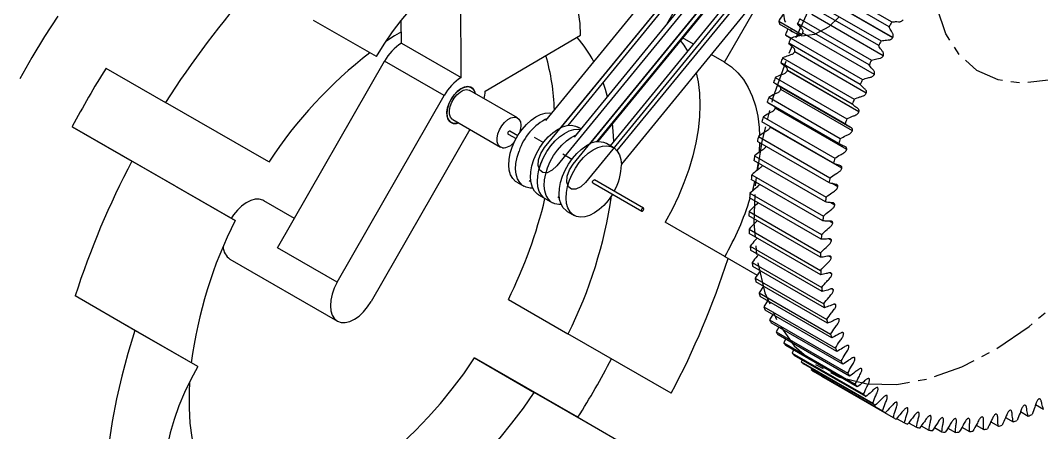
# Model space of a CAD drawing. Header units: millimetres. Extents: x 0 to 1189, y 0 to 841.
# Drawn here: x 265.5 to 568.1, y 304.5 to 426.7 of the extents above; entities that cross this region are included whole.
import ezdxf

# ---------------------------------------------------------------- set-up
doc = ezdxf.new("R2010")
doc.units = ezdxf.units.MM
doc.linetypes.add('CENTERX2', pattern=[20.32, 12.7, -2.54, 2.54, -2.54])

msp = doc.modelspace()

# ---------------------------------------------------------------- linework, layer by layer
at = {"color": 7, "linetype": 'Continuous'}
for p, q in [((420.81, 389.02), (519.15, 509.21)), ((522.8, 503.76), (424.47, 383.57)), ((429.3, 384.12), (527.63, 504.31)), ((531.29, 498.86), (432.95, 378.67))]:
    msp.add_line(p, q, dxfattribs=at)
at = {"color": 7, "linetype": 'Continuous', "lineweight": 25}
for p, q in [((421.16, 396.99), (511.81, 507.79)), ((425.72, 394.95), (515.77, 505.01)), ((427.77, 395.56), (515.11, 502.32)), ((429.64, 392.09), (520.3, 502.89)), ((434.21, 390.05), (524.25, 500.11)), ((436.25, 390.67), (523.6, 497.42)), ((520.48, 493.37), (436.48, 390.71)), ((522.39, 489.94), (440.24, 389.53)), ((517.73, 480.34), (442.25, 388.08)), ((516.14, 472.79), (443.56, 384.09)), ((457.03, 425.56), (468.29, 445.1)), ((396.08, 409.74), (395.9, 442.3)), ((474.13, 414.36), (487.99, 438.39)), ((522.87, 424.83), (501.66, 437.08)), ((502.46, 438.48), (523.67, 426.23)), ((499.35, 432.88), (520.56, 420.63)), ((524.03, 421.57), (502.81, 433.82)), ((524.04, 421.59), (502.82, 433.84)), ((519.81, 419.21), (498.6, 431.45)), ((371.04, 415.96), (352.38, 426.69)), ((378.4, 419.95), (378.36, 426.69)), ((496.45, 427.18), (517.66, 414.94)), ((521.18, 416.16), (499.97, 428.41)), ((521.19, 416.18), (499.98, 428.43)), ((490.2, 426.51), (497.04, 422.56)), ((496.4, 422.16), (490.45, 425.6)), ((516.97, 413.49), (495.75, 425.74)), ((403.19, 405.74), (431.48, 422.27)), ((464.91, 419.68), (461.7, 421.53)), ((492.19, 422.44), (493.9, 421.45)), ((493.73, 421.31), (492.75, 421.88)), ((493.78, 421.41), (514.99, 409.17)), ((518.55, 410.67), (497.33, 422.92)), ((518.55, 410.69), (497.34, 422.94)), ((378.4, 419.95), (396.08, 409.74)), ((514.36, 407.71), (493.14, 419.95)), ((341.7, 359.26), (373.41, 414.64)), ((391.09, 404.44), (373.41, 414.64)), ((474.13, 414.36), (470.19, 416.63)), ((491.34, 415.59), (512.56, 403.35)), ((516.14, 405.13), (494.92, 417.38)), ((516.14, 405.15), (494.93, 417.39)), ((290.85, 412.52), (308.53, 402.31)), ((511.98, 401.88), (490.77, 414.12)), ((513.96, 399.55), (492.74, 411.8)), ((513.96, 399.57), (492.75, 411.82)), ((489.16, 409.75), (510.37, 397.5)), ((412.76, 397.77), (398.62, 405.93)), ((509.86, 396.03), (488.65, 408.27)), ((489.93, 407.43), (511.15, 395.18)), ((512.02, 393.96), (490.81, 406.21)), ((512.03, 393.98), (490.82, 406.23)), ((359.38, 349.05), (391.09, 404.44)), ((487.23, 403.9), (508.44, 391.65)), ((339.13, 384.72), (308.53, 402.31)), ((508, 390.18), (486.78, 402.43)), ((486.92, 402.36), (486.78, 402.43)), ((486.91, 402.35), (508.13, 390.11)), ((510.34, 388.38), (489.12, 400.63)), ((510.34, 388.4), (489.13, 400.65)), ((393.62, 397.27), (407.77, 389.11)), ((422.34, 399.33), (423, 399.24)), ((506.4, 384.36), (485.19, 396.61)), ((485.56, 398.07), (506.78, 385.82)), ((280.86, 395.19), (298.54, 384.99)), ((311.46, 377.59), (280.86, 395.19)), ((398.64, 394.38), (369.45, 343.38)), ((412.85, 392.52), (410.51, 393.87)), ((427.93, 395.76), (428.01, 395.59)), ((431.62, 394.5), (430.64, 395.07)), ((430.82, 394.43), (431.49, 394.34)), ((508.91, 382.84), (487.69, 395.08)), ((508.91, 382.86), (487.7, 395.1)), ((410.02, 393.01), (412.35, 391.66)), ((417.7, 392.07), (420.45, 390.49)), ((436.41, 390.86), (436.48, 390.71)), ((505.07, 378.59), (483.86, 390.84)), ((484.17, 392.29), (505.38, 380.04)), ((441.17, 388.99), (439.12, 390.17)), ((329.14, 367.39), (298.54, 384.99)), ((426.19, 387.17), (428.93, 385.59)), ((504.03, 372.9), (482.81, 385.14)), ((483.05, 386.57), (504.26, 374.32)), ((412.6, 378.7), (414.64, 377.52)), ((416.26, 379.24), (416.72, 378.97)), ((435.12, 378.51), (449.61, 370.15)), ((450.11, 371.01), (435.62, 379.38)), ((503.26, 367.3), (482.05, 379.54)), ((482.21, 380.94), (503.43, 368.7)), ((507.74, 377.35), (506.03, 378.34)), ((507.74, 377.37), (506.09, 378.32)), ((311.46, 377.59), (329.14, 367.39)), ((481.66, 375.43), (502.87, 363.18)), ((346.7, 367.99), (337.59, 373.25)), ((419.04, 374.98), (421.08, 373.8)), ((421.08, 373.8), (423.13, 372.62)), ((424.74, 374.34), (425.21, 374.07)), ((502.78, 361.81), (481.56, 374.06)), ((506.84, 371.94), (505.6, 372.65)), ((506.84, 371.96), (505.64, 372.65)), ((427.52, 370.08), (429.57, 368.9)), ((481.39, 370.05), (502.6, 357.8)), ((474.18, 356.65), (456.5, 366.85)), ((502.58, 356.47), (481.37, 368.72)), ((506.21, 366.63), (505.2, 367.21)), ((506.21, 366.64), (505.23, 367.21)), ((481.41, 364.83), (502.62, 352.58)), ((502.67, 351.29), (481.46, 363.54)), ((505.85, 361.44), (505, 361.93)), ((505.85, 361.45), (505.02, 361.93)), ((359.38, 349.05), (341.7, 359.26)), ((481.72, 359.78), (502.93, 347.54)), ((503.05, 346.3), (481.84, 358.55)), ((327.59, 355.93), (359.41, 337.56)), ((474.18, 356.65), (483.79, 351.12)), ((482.31, 354.94), (503.53, 342.69)), ((505.77, 356.39), (505.03, 356.82)), ((505.77, 356.41), (505.05, 356.82)), ((503.72, 341.51), (482.51, 353.75)), ((505.96, 351.51), (505.33, 351.87)), ((505.96, 351.52), (505.35, 351.87)), ((483.19, 350.31), (504.4, 338.07)), ((504.67, 336.94), (483.45, 349.18)), ((299.41, 334.81), (281.73, 345.01)), ((300.39, 334.28), (281.73, 345.01)), ((485.69, 347.89), (484.35, 345.92)), ((484.35, 345.92), (505.56, 333.67)), ((506.42, 346.8), (505.88, 347.12)), ((506.42, 346.82), (505.9, 347.12)), ((410.08, 343.95), (427.75, 333.74)), ((505.9, 332.61), (484.68, 344.85)), ((486.9, 343.57), (485.78, 341.78)), ((507.16, 342.3), (506.71, 342.56)), ((507.16, 342.32), (506.74, 342.56)), ((485.78, 341.78), (506.99, 329.54)), ((507.4, 328.54), (486.18, 340.78)), ((488.4, 339.5), (487.48, 337.92)), ((487.48, 337.92), (508.7, 325.67)), ((509.17, 324.74), (487.95, 336.99)), ((508.17, 338.02), (507.82, 338.22)), ((508.16, 338.04), (507.94, 338.17)), ((318.06, 324.08), (299.41, 334.81)), ((318.06, 324.08), (300.39, 334.28)), ((458.35, 316.15), (427.75, 333.74)), ((490.18, 335.7), (489.45, 334.34)), ((489.45, 334.34), (510.66, 322.09)), ((511.2, 321.24), (489.98, 333.48)), ((509.44, 333.99), (509.23, 334.11)), ((509.44, 333.98), (509.23, 334.1)), ((492.22, 332.19), (491.67, 331.06)), ((491.67, 331.06), (512.88, 318.81)), ((513.48, 318.03), (492.27, 330.28)), ((494.53, 328.98), (494.14, 328.09)), ((494.14, 328.09), (515.35, 315.84)), ((516.01, 315.15), (494.8, 327.39)), ((430.68, 309.03), (400.09, 326.62)), ((400.09, 326.62), (417.76, 316.42)), ((497.09, 326.07), (496.84, 325.45)), ((496.84, 325.45), (518.05, 313.2)), ((518.77, 312.59), (497.56, 324.84)), ((499.89, 323.49), (499.77, 323.15)), ((499.77, 323.15), (520.98, 310.9)), ((521.75, 310.38), (500.54, 322.62)), ((502.91, 321.19), (524.12, 308.94)), ((448.36, 298.82), (417.76, 316.42)), ((566.31, 312.79), (568.65, 311.44)), ((430.68, 309.03), (448.36, 298.82)), ((525.12, 308.7), (527.47, 307.34)), ((550.39, 309.19), (550.48, 309.14)), ((557.43, 309.01), (559.68, 307.7)), ((561.86, 310.72), (564.15, 309.4)), ((528.69, 307.43), (531, 306.1)), ((532.43, 306.53), (534.7, 305.22)), ((536.32, 306), (538.56, 304.71)), ((540.34, 305.85), (542.57, 304.57)), ((544.48, 306.08), (546.7, 304.8)), ((548.72, 306.68), (550.94, 305.4)), ((553.04, 307.66), (555.27, 306.37))]:
    msp.add_line(p, q, dxfattribs=at)
at = {"color": 7, "linetype": 'CENTERX2', "flags": 128}
for points in [[(631.66, 491.25), (629.96, 480.79), (626.87, 470.01), (622.46, 459.23), (616.89, 448.78), (610.31, 438.99), (602.93, 430.14), (594.97, 422.5), (586.68, 416.32), (578.3, 411.77), (570.09, 408.99), (562.31, 408.08), (555.18, 409.04), (548.92, 411.87), (543.72, 416.46), (539.75, 422.69), (537.12, 430.36), (535.91, 439.24), (536.15, 449.06), (537.85, 459.52), (540.95, 470.3), (545.35, 481.07), (550.93, 491.52), (557.51, 501.32), (564.89, 510.16), (572.84, 517.8), (581.14, 523.98), (589.51, 528.53), (597.72, 531.31), (605.51, 532.23), (612.64, 531.26), (618.9, 528.43), (624.09, 523.84), (628.07, 517.61), (630.7, 509.94), (631.91, 501.06), (631.66, 491.25)], [(516.33, 318.96), (525.21, 318.79), (534.65, 320.46), (544.45, 323.94), (554.43, 329.15), (564.37, 335.98), (574.08, 344.3), (583.35, 353.94), (592, 364.7), (599.86, 376.36), (606.75, 388.68), (612.55, 401.42), (617.13, 414.32), (620.4, 427.1), (622.29, 439.52), (622.77, 451.32), (621.82, 462.25), (619.47, 472.1), (615.76, 480.67), (610.77, 487.78), (604.59, 493.28), (597.37, 497.07), (589.23, 499.07), (580.36, 499.23), (570.92, 497.56), (561.11, 494.08), (551.13, 488.88), (541.19, 482.04), (531.48, 473.72), (522.21, 464.09), (513.56, 453.33), (505.71, 441.67), (498.81, 429.34), (493.02, 416.6), (488.44, 403.71), (485.17, 390.92), (483.28, 378.51), (482.8, 366.71), (483.74, 355.77), (486.1, 345.92), (489.81, 337.35), (494.8, 330.25), (500.97, 324.74), (508.2, 320.95), (516.33, 318.96)], [(497.03, 422.12), (500.91, 422.61), (505.09, 424.9), (509.04, 428.73), (512.3, 433.62), (514.48, 438.99), (515.3, 444.19), (514.68, 448.6), (512.68, 451.67), (509.54, 453.05), (505.66, 452.56), (501.48, 450.27), (497.53, 446.45), (494.26, 441.56), (492.09, 436.18), (491.27, 430.98), (491.89, 426.58), (493.89, 423.5), (497.03, 422.12)]]:
    msp.add_lwpolyline(points, dxfattribs=at)
at = {"color": 7, "linetype": 'Continuous', "lineweight": 25, "flags": 128}
for points in [[(371.04, 415.96), (373.32, 419.68), (375.76, 423.27), (378.36, 426.68), (381.09, 429.91), (383.94, 432.92), (386.88, 435.69), (389.89, 438.21), (392.95, 440.44), (396.03, 442.38), (399.11, 444), (402.17, 445.31), (405.18, 446.28), (408.13, 446.91), (410.98, 447.2), (413.72, 447.14), (416.32, 446.73), (418.77, 445.98), (421.04, 444.89)], [(431.48, 422.27), (431.32, 425.74), (430.9, 429.02), (430.22, 432.1), (429.27, 434.94), (428.07, 437.53), (426.63, 439.85), (424.96, 441.87), (423.06, 443.59), (420.97, 444.99), (418.68, 446.06), (416.22, 446.79), (413.61, 447.18), (410.86, 447.22), (408.01, 446.91), (405.06, 446.26), (402.04, 445.27), (398.98, 443.95), (395.9, 442.3)], [(276.59, 428), (272.67, 421.92), (268.92, 415.72), (265.35, 409.42)], [(378.38, 423.28), (376.36, 422.08), (373.82, 420.45)], [(461.03, 420.71), (462.08, 419.36), (463.2, 417.59)], [(497.33, 422.92), (497.33, 422.92), (497.33, 422.93), (497.34, 422.93), (497.34, 422.93), (497.34, 422.93), (497.34, 422.93), (497.34, 422.94), (497.34, 422.94)], [(524.03, 421.57), (524.03, 421.58), (524.03, 421.58), (524.03, 421.58), (524.03, 421.58), (524.03, 421.59), (524.03, 421.59), (524.03, 421.59), (524.04, 421.59)], [(494.92, 417.38), (494.92, 417.38), (494.92, 417.38), (494.93, 417.38), (494.93, 417.38), (494.93, 417.39), (494.93, 417.39), (494.93, 417.39), (494.93, 417.39)], [(521.18, 416.16), (521.18, 416.17), (521.18, 416.17), (521.18, 416.17), (521.18, 416.17), (521.19, 416.17), (521.19, 416.18), (521.19, 416.18), (521.19, 416.18)], [(474.13, 414.36), (476.22, 412.94), (478.1, 411.2), (479.76, 409.15), (481.18, 406.82), (482.37, 404.21), (483.3, 401.36), (483.97, 398.27), (484.37, 394.97), (484.5, 392.5)], [(492.74, 411.8), (492.75, 411.8), (492.75, 411.8), (492.75, 411.8), (492.75, 411.81), (492.75, 411.81), (492.75, 411.81), (492.75, 411.81), (492.75, 411.82)], [(465.72, 411.18), (466.29, 408.47), (466.7, 405.17), (466.83, 401.7), (466.7, 398.06), (466.3, 394.3), (465.64, 390.44), (464.71, 386.51), (463.54, 382.53), (462.11, 378.55), (460.46, 374.59), (458.59, 370.68), (456.5, 366.85)], [(518.55, 410.67), (518.55, 410.68), (518.55, 410.68), (518.55, 410.68), (518.55, 410.68), (518.55, 410.69), (518.55, 410.69), (518.55, 410.69), (518.55, 410.69)], [(395.28, 396.31), (394.57, 396.15), (393.63, 396.2), (392.86, 396.59), (392.29, 397.29), (391.96, 398.27), (391.89, 399.46), (392.09, 400.78), (392.54, 402.15), (393.21, 403.49), (394.07, 404.71), (395.06, 405.73), (396.12, 406.5), (397.17, 406.95), (398.16, 407.08), (399.02, 406.85), (399.7, 406.3), (400.16, 405.45), (400.28, 404.97)], [(393.62, 397.27), (393.47, 397.37), (392.94, 397.99), (392.64, 398.88), (392.6, 399.97), (392.83, 401.18), (393.3, 402.42), (393.98, 403.61), (394.81, 404.64), (395.75, 405.44), (396.71, 405.97), (397.63, 406.17), (398.44, 406.03), (398.62, 405.93)], [(400.28, 404.97), (400.11, 405.59), (399.62, 406.4), (398.91, 406.91), (398.03, 407.08), (397.02, 406.91), (395.96, 406.41), (394.91, 405.6), (393.94, 404.54), (393.1, 403.3)], [(439.43, 404.05), (438.83, 406.19), (438.15, 408.26)], [(490.81, 406.21), (490.81, 406.21), (490.81, 406.21), (490.81, 406.21), (490.81, 406.22), (490.81, 406.22), (490.81, 406.22), (490.81, 406.22), (490.82, 406.23)], [(393.1, 403.3), (392.46, 401.95), (392.04, 400.58), (391.88, 399.28), (391.99, 398.12), (392.35, 397.18), (392.96, 396.51), (393.76, 396.17), (394.71, 396.17), (395.28, 396.31)], [(516.14, 405.13), (516.14, 405.13), (516.14, 405.13), (516.14, 405.14), (516.14, 405.14), (516.14, 405.14), (516.14, 405.14), (516.14, 405.15), (516.14, 405.15)], [(489.12, 400.63), (489.12, 400.63), (489.12, 400.63), (489.12, 400.64), (489.13, 400.64), (489.13, 400.64), (489.13, 400.64), (489.13, 400.64), (489.13, 400.65)], [(513.96, 399.55), (513.96, 399.55), (513.96, 399.56), (513.96, 399.56), (513.96, 399.56), (513.96, 399.56), (513.96, 399.56), (513.96, 399.57), (513.96, 399.57)], [(408.34, 388.9), (407.61, 389.21), (407.08, 389.83), (406.78, 390.72), (406.75, 391.81), (406.97, 393.02), (407.44, 394.26), (408.12, 395.44), (408.95, 396.47), (409.89, 397.28), (410.85, 397.8), (411.77, 398), (412.58, 397.86), (413.21, 397.39), (413.63, 396.63), (413.8, 395.63), (413.7, 394.47), (413.41, 393.38)], [(412.6, 378.7), (412.23, 378.94), (411.39, 379.78), (410.75, 380.89), (410.35, 382.25), (410.2, 383.8), (410.29, 385.5), (410.63, 387.3), (411.2, 389.14), (412, 390.98), (412.99, 392.74), (414.14, 394.38), (415.42, 395.85), (416.79, 397.11), (418.21, 398.11), (419.64, 398.82), (421.03, 399.23), (422.34, 399.33)], [(410.51, 393.87), (410.46, 393.89), (410.33, 393.88), (410.19, 393.8), (410.06, 393.66), (409.97, 393.49), (409.92, 393.31), (409.92, 393.15), (409.97, 393.04), (410.02, 393.01)], [(417.64, 385.43), (418.44, 387.26), (419.43, 389.02), (420.58, 390.66), (421.86, 392.13), (423.23, 393.39), (424.66, 394.39), (426.08, 395.11), (427.47, 395.52), (428.78, 395.61), (429.97, 395.38), (430.64, 395.07)], [(421.08, 373.8), (420.73, 374.03), (419.88, 374.86), (419.25, 375.97), (418.84, 377.32), (418.68, 378.87), (418.77, 380.57), (419.11, 382.37), (419.68, 384.21), (420.47, 386.04), (421.45, 387.81), (422.6, 389.45), (423.88, 390.93), (425.25, 392.19), (426.67, 393.19), (428.1, 393.92), (429.49, 394.33), (430.8, 394.43), (431.49, 394.34)], [(421.08, 373.8), (420.72, 374.04), (419.87, 374.88), (419.24, 376), (418.84, 377.35), (418.68, 378.9), (418.77, 380.6), (419.11, 382.4), (419.69, 384.25), (420.48, 386.08), (421.47, 387.84), (422.62, 389.48), (423.91, 390.95), (425.28, 392.21), (426.7, 393.21), (428.13, 393.93), (429.52, 394.34), (430.82, 394.43)], [(441.35, 390.89), (441.15, 393.82), (440.91, 396.12)], [(487.69, 395.08), (487.69, 395.09), (487.69, 395.09), (487.69, 395.09), (487.7, 395.09), (487.7, 395.09), (487.7, 395.1), (487.7, 395.1), (487.7, 395.1)], [(512.02, 393.96), (512.02, 393.96), (512.02, 393.97), (512.02, 393.97), (512.03, 393.97), (512.03, 393.97), (512.03, 393.97), (512.03, 393.98), (512.03, 393.98)], [(425.76, 372.1), (425.01, 372.08), (423.81, 372.31), (422.78, 372.85), (421.93, 373.68), (421.29, 374.79), (420.89, 376.14), (420.73, 377.69), (420.82, 379.39), (421.15, 381.19), (421.72, 383.03), (422.51, 384.86), (423.5, 386.63), (424.65, 388.27), (425.93, 389.75), (427.3, 391.01), (428.72, 392.01)], [(428.72, 392.01), (430.15, 392.74), (430.19, 392.75)], [(484.5, 390.47), (484.38, 387.86), (484.35, 387.52)], [(417.27, 377), (416.5, 376.98), (415.31, 377.21), (414.28, 377.76), (413.43, 378.6), (412.8, 379.71), (412.4, 381.07), (412.24, 382.62), (412.33, 384.32), (412.67, 386.12), (413.25, 387.96)], [(427.52, 370.08), (427.17, 370.31), (426.33, 371.15), (425.69, 372.26), (425.28, 373.61), (425.12, 375.15), (425.21, 376.85), (425.55, 378.65), (426.12, 380.49), (426.91, 382.33), (427.89, 384.09), (429.04, 385.74), (430.32, 387.21), (431.69, 388.47), (433.12, 389.48)], [(440.91, 375.17), (440.8, 374.98), (439.65, 373.34), (438.37, 371.86), (437, 370.6), (435.57, 369.6), (434.15, 368.88), (432.76, 368.46), (431.45, 368.36), (430.26, 368.59), (429.22, 369.13), (428.37, 369.97), (427.73, 371.08), (427.33, 372.43), (427.17, 373.97), (427.26, 375.67), (427.59, 377.47), (428.16, 379.31), (428.95, 381.15), (429.94, 382.91), (431.09, 384.56), (432.37, 386.03), (433.74, 387.29), (435.16, 388.3), (436.59, 389.02), (437.98, 389.43), (439.29, 389.53), (440.48, 389.31), (441.52, 388.77), (442.36, 387.93), (443, 386.82), (443.41, 385.47), (443.57, 383.92), (443.57, 383.92)], [(510.34, 388.38), (510.34, 388.38), (510.34, 388.39), (510.34, 388.39), (510.34, 388.39), (510.34, 388.39), (510.34, 388.4), (510.34, 388.4), (510.34, 388.4)], [(419.04, 374.98), (418.67, 375.22), (417.83, 376.06), (417.19, 377.18), (416.79, 378.53), (416.64, 380.08), (416.73, 381.78), (417.07, 383.58), (417.64, 385.43)], [(484.03, 384.44), (483.98, 384.09), (483.68, 382.15)], [(508.91, 382.84), (508.91, 382.84), (508.91, 382.84), (508.91, 382.84), (508.91, 382.85), (508.91, 382.85), (508.91, 382.85), (508.91, 382.85), (508.91, 382.86)], [(435.12, 378.51), (435.04, 378.59), (435.01, 378.73), (435.04, 378.9), (435.11, 379.08), (435.22, 379.24), (435.36, 379.35), (435.49, 379.4), (435.61, 379.38), (435.62, 379.38)], [(483.04, 378.97), (482.39, 376.3), (482.3, 375.96)], [(507.74, 377.35), (507.74, 377.35), (507.74, 377.35), (507.74, 377.36), (507.74, 377.36), (507.74, 377.36), (507.74, 377.36), (507.74, 377.36), (507.74, 377.37)], [(337.59, 373.25), (337.32, 373.39), (336.24, 373.69), (335.02, 373.66), (333.72, 373.3), (332.38, 372.63), (331.05, 371.66), (329.77, 370.44), (328.59, 369.01), (328, 368.14)], [(450.06, 371.03), (449.93, 371.02), (449.79, 370.94), (449.66, 370.8), (449.57, 370.63), (449.52, 370.45), (449.52, 370.29), (449.57, 370.18), (449.67, 370.13), (449.8, 370.14), (449.94, 370.22), (450.06, 370.36), (450.16, 370.53), (450.21, 370.7), (450.21, 370.86), (450.15, 370.98), (450.06, 371.03)], [(506.84, 371.94), (506.84, 371.94), (506.84, 371.94), (506.84, 371.94), (506.84, 371.95), (506.84, 371.95), (506.84, 371.95), (506.84, 371.95), (506.84, 371.96)], [(506.21, 366.63), (506.21, 366.63), (506.21, 366.63), (506.21, 366.63), (506.21, 366.64), (506.21, 366.64), (506.21, 366.64), (506.21, 366.64), (506.21, 366.64)], [(505.85, 361.44), (505.85, 361.44), (505.85, 361.44), (505.85, 361.44), (505.85, 361.45), (505.85, 361.45), (505.85, 361.45), (505.85, 361.45), (505.85, 361.45)], [(505.77, 356.39), (505.77, 356.39), (505.77, 356.4), (505.77, 356.4), (505.77, 356.4), (505.77, 356.4), (505.77, 356.4), (505.77, 356.41), (505.77, 356.41)], [(505.96, 351.51), (505.96, 351.51), (505.96, 351.51), (505.96, 351.51), (505.96, 351.51), (505.96, 351.52), (505.96, 351.52), (505.96, 351.52), (505.96, 351.52)], [(359.38, 349.05), (358.51, 347.3), (357.86, 345.51), (357.47, 343.75), (357.34, 342.08), (357.49, 340.58), (357.9, 339.28), (358.56, 338.26), (359.45, 337.54), (360.52, 337.15), (361.75, 337.12), (363.08, 337.43), (364.46, 338.08), (365.84, 339.04), (367.16, 340.28), (368.38, 341.75), (369.45, 343.38)], [(506.42, 346.8), (506.42, 346.81), (506.42, 346.81), (506.42, 346.81), (506.42, 346.81), (506.42, 346.81), (506.42, 346.82), (506.42, 346.82), (506.42, 346.82)], [(507.16, 342.3), (507.16, 342.31), (507.16, 342.31), (507.16, 342.31), (507.16, 342.31), (507.16, 342.31), (507.16, 342.31), (507.16, 342.32), (507.16, 342.32)], [(508.17, 338.02), (508.17, 338.02), (508.17, 338.02), (508.17, 338.03), (508.17, 338.03), (508.17, 338.03), (508.17, 338.03), (508.16, 338.03), (508.16, 338.04)], [(299.41, 334.81), (297.35, 327.99), (295.55, 321.21), (293.99, 314.47), (292.69, 307.8), (291.65, 301.21), (290.87, 294.71), (290.35, 288.33), (290.09, 282.08), (290.09, 275.97), (290.36, 270.03), (290.89, 264.25), (291.69, 258.67), (292.74, 253.29), (294.05, 248.13), (295.62, 243.2), (297.43, 238.51), (299.49, 234.07)], [(509.44, 333.98), (509.44, 333.98), (509.44, 333.98), (509.44, 333.98), (509.44, 333.98), (509.44, 333.98), (509.44, 333.99), (509.44, 333.99), (509.44, 333.99)], [(510.97, 330.18), (510.97, 330.19), (510.97, 330.19), (510.97, 330.19), (510.97, 330.19), (510.97, 330.19), (510.97, 330.19), (510.97, 330.19), (510.97, 330.2)], [(318.06, 324.08), (315.98, 320.25), (314.11, 316.34), (312.45, 312.38), (311.03, 308.39), (309.85, 304.42), (308.93, 300.49), (308.27, 296.63), (307.87, 292.87), (307.73, 289.23), (307.87, 285.75), (308.28, 282.46), (308.95, 279.37), (309.88, 276.51), (311.06, 273.9), (312.49, 271.57), (314.15, 269.53), (316.03, 267.79), (318.12, 266.37)], [(325.95, 280.04), (328.17, 279.69), (331.69, 279.44), (335.33, 279.53), (339.08, 279.94), (342.91, 280.69), (346.82, 281.77), (350.78, 283.17), (354.78, 284.89), (358.81, 286.92), (362.85, 289.26), (366.88, 291.89), (370.88, 294.8), (374.84, 297.98), (378.75, 301.42), (382.58, 305.11), (386.32, 309.02), (389.96, 313.15), (393.47, 317.47), (396.85, 321.96), (400.09, 326.62)], [(512.76, 326.66), (512.76, 326.66), (512.76, 326.66), (512.76, 326.66), (512.75, 326.67), (512.75, 326.67), (512.75, 326.67), (512.75, 326.67), (512.75, 326.67)], [(514.79, 323.42), (514.79, 323.42), (514.79, 323.42), (514.79, 323.42), (514.79, 323.42), (514.79, 323.42), (514.78, 323.43), (514.78, 323.43), (514.78, 323.43)], [(315.6, 319.5), (315.47, 316.47), (315.48, 311.81), (315.74, 307.31), (316.26, 302.99), (317.03, 298.86), (318.06, 294.94), (319.34, 291.26), (320.86, 287.82), (322.61, 284.63), (324.59, 281.71), (326.8, 279.08), (329.22, 276.74)], [(517.06, 320.47), (517.06, 320.47), (517.06, 320.47), (517.06, 320.47), (517.06, 320.48), (517.06, 320.48), (517.05, 320.48), (517.05, 320.48), (517.05, 320.48)], [(519.56, 317.83), (519.56, 317.83), (519.56, 317.83), (519.56, 317.83), (519.56, 317.84), (519.55, 317.84), (519.55, 317.84), (519.55, 317.84), (519.55, 317.84)], [(339.23, 270.99), (342.47, 270.07), (345.85, 269.49), (349.37, 269.24), (353.01, 269.32), (356.75, 269.74), (360.59, 270.49), (364.49, 271.57), (368.46, 272.97), (372.46, 274.69), (376.49, 276.72), (380.53, 279.05), (384.56, 281.68), (388.56, 284.6), (392.52, 287.78), (396.43, 291.22), (400.26, 294.9), (404, 298.82), (407.63, 302.94), (411.15, 307.26), (414.53, 311.76), (417.76, 316.42)], [(522.28, 315.51), (522.28, 315.51), (522.28, 315.51), (522.28, 315.51), (522.27, 315.51), (522.27, 315.51), (522.27, 315.52), (522.27, 315.52), (522.27, 315.52)], [(525.21, 313.52), (525.2, 313.52), (525.2, 313.52), (525.2, 313.52), (525.2, 313.52), (525.2, 313.52), (525.2, 313.52), (525.2, 313.52), (525.2, 313.52)], [(528.33, 311.86), (528.33, 311.86), (528.33, 311.86), (528.33, 311.86), (528.32, 311.86), (528.32, 311.86), (528.32, 311.86), (528.32, 311.86), (528.32, 311.86)], [(562.99, 312.65), (562.99, 312.65), (562.99, 312.65), (562.98, 312.65), (562.98, 312.65), (562.98, 312.65), (562.98, 312.65), (562.98, 312.65), (562.98, 312.64)], [(567.28, 314.48), (567.28, 314.48), (567.28, 314.48), (567.28, 314.48), (567.28, 314.48), (567.27, 314.47), (567.27, 314.47), (567.27, 314.47), (567.27, 314.47)], [(531.64, 310.54), (531.64, 310.54), (531.63, 310.54), (531.63, 310.54), (531.63, 310.54), (531.63, 310.54), (531.63, 310.54), (531.63, 310.54), (531.63, 310.54)], [(535.12, 309.57), (535.11, 309.57), (535.11, 309.57), (535.11, 309.57), (535.11, 309.57), (535.11, 309.57), (535.11, 309.57), (535.11, 309.57), (535.1, 309.57)], [(538.75, 308.95), (538.75, 308.95), (538.75, 308.95), (538.75, 308.95), (538.74, 308.95), (538.74, 308.95), (538.74, 308.95), (538.74, 308.95), (538.74, 308.95)], [(542.53, 308.69), (542.53, 308.69), (542.52, 308.69), (542.52, 308.69), (542.52, 308.69), (542.52, 308.69), (542.52, 308.69), (542.52, 308.69), (542.51, 308.69)], [(546.43, 308.77), (546.43, 308.77), (546.43, 308.77), (546.43, 308.77), (546.42, 308.77), (546.42, 308.77), (546.42, 308.77), (546.42, 308.77), (546.42, 308.77)], [(550.44, 309.22), (550.44, 309.22), (550.44, 309.22), (550.44, 309.22), (550.44, 309.22), (550.44, 309.22), (550.43, 309.22), (550.43, 309.22), (550.43, 309.22)], [(554.55, 310.01), (554.55, 310.01), (554.55, 310.01), (554.55, 310.01), (554.55, 310.01), (554.54, 310.01), (554.54, 310.01), (554.54, 310.01), (554.54, 310.01)], [(558.74, 311.16), (558.74, 311.16), (558.74, 311.16), (558.74, 311.16), (558.73, 311.16), (558.73, 311.16), (558.73, 311.16), (558.73, 311.16), (558.73, 311.16)]]:
    msp.add_lwpolyline(points, dxfattribs=at)
at = {"color": 7, "linetype": 'Continuous', "flags": 128}
for points in [[(424.47, 383.57), (423.08, 382.25), (421.62, 381.54), (420.32, 381.56), (419.37, 382.3), (418.92, 383.64), (419.03, 385.39), (419.7, 387.28), (420.81, 389.02)], [(432.95, 378.67), (431.56, 377.35), (430.1, 376.64), (428.8, 376.66), (427.85, 377.4), (427.4, 378.74), (427.52, 380.49), (428.18, 382.38), (429.3, 384.12)]]:
    msp.add_lwpolyline(points, dxfattribs=at)
at = {"color": 7, "linetype": 'Continuous', "lineweight": 25}
for centre, radius, start, end in [((517.99, 270.99), 247.23, 137.8483, 147.9139), ((651.11, 352.07), 171.93, 154.0972, 154.6319), ((501.5, 429.08), 11.58, 192.8275, 197.5185), ((674.98, 338.47), 174.92, 149.8844, 150.413), ((403.41, 397.55), 36.22, 27.8227, 41.7386), ((497.23, 426.96), 6.78, 221.8421, 228.5501), ((647.9, 353.54), 168.41, 156.2311, 156.7732), ((674.28, 338.85), 174.12, 151.9855, 152.5156), ((386.13, 407.68), 14.5, 122.2323, 151.3267), ((449.56, 312.63), 131.88, 127.6148, 146.8671), ((359.14, 398.28), 64.6, 1.6269, 16.156), ((643.49, 355.35), 163.64, 158.399, 158.9516), ((672.32, 339.83), 171.93, 154.0972, 154.6319), ((510.56, 274.3), 259.57, 147.8258, 152.2416), ((403.81, 397.48), 14.5, 122.2323, 151.3267), ((637.94, 357.39), 157.73, 160.6134, 161.1796), ((669.12, 341.29), 168.41, 156.2311, 156.7732), ((391.89, 405.75), 11.3, 348.1554, 359.9134), ((631.37, 359.52), 150.82, 162.8872, 163.4707), ((664.7, 343.11), 163.64, 158.399, 158.9516), ((428.89, 382.85), 16.46, 115.9045, 161.8825), ((623.91, 361.61), 143.07, 165.2347, 165.839), ((659.16, 345.14), 157.73, 160.6134, 161.1796), ((408.36, 393.19), 4.29, 269.6529, 325.2283), ((436.69, 384.88), 5.82, 65.3237, 127.9168), ((615.71, 363.53), 134.65, 167.6711, 168.3003), ((652.58, 347.27), 150.82, 162.8872, 163.4707), ((516.96, 269.6), 247.03, 152.1527, 162.2238), ((606.97, 365.19), 125.75, 170.2129, 170.8716), ((645.12, 349.36), 143.07, 165.2347, 165.839), ((426.96, 384.22), 16.61, 330.4726, 358.9622), ((597.86, 366.49), 116.55, 172.8785, 173.5713), ((636.93, 351.29), 134.65, 167.6711, 168.3003), ((588.6, 367.36), 107.24, 175.6877, 176.4201), ((284.79, 406.29), 139.94, 333.545, 346.6141), ((308.89, 393.58), 133.08, 333.2781, 351.8442), ((402.7, 398.1), 82.63, 329.8906, 343.0189), ((628.18, 352.95), 125.75, 170.2129, 170.8716), ((579.37, 367.76), 98, 178.6624, 179.4401), ((445.95, 308.24), 130.93, 153.1418, 172.555), ((619.07, 354.25), 116.55, 172.8785, 173.5713), ((570.37, 367.66), 89, 181.8263, 182.6556), ((609.81, 355.12), 107.24, 175.6877, 176.4201), ((330.13, 359.72), 4.57, 181.519, 236.2115), ((561.78, 367.08), 80.39, 185.2049, 186.0923), ((600.58, 355.52), 98, 178.6624, 179.4401), ((239.93, 431.54), 247.03, 332.1527, 342.2238), ((553.76, 366.03), 72.31, 188.8247, 189.7772), ((591.58, 355.42), 89, 181.8263, 182.6556), ((546.45, 364.58), 64.85, 192.7129, 193.7371), ((539.94, 362.81), 58.1, 196.8953, 197.9973), ((582.99, 354.83), 80.39, 185.2049, 186.0923), ((574.97, 353.79), 72.31, 188.8247, 189.7772), ((534.33, 360.8), 52.14, 201.3943, 202.5788), ((529.64, 358.68), 46.99, 206.2258, 207.4953), ((567.66, 352.34), 64.85, 192.7129, 193.7371), ((525.88, 356.57), 42.68, 211.3948, 212.7483), ((561.16, 350.56), 58.1, 196.8953, 197.9973), ((523.04, 354.6), 39.22, 216.891, 218.323), ((521.05, 352.91), 36.61, 222.6844, 224.1839), ((555.54, 348.56), 52.14, 201.3943, 202.5788), ((210.97, 447.25), 259.57, 327.8258, 332.2416), ((519.81, 351.62), 34.82, 228.723, 230.2732), ((550.85, 346.44), 46.99, 206.2258, 207.4953), ((519.22, 350.86), 33.86, 234.9327, 236.5122), ((547.1, 344.33), 42.68, 211.3948, 212.7483), ((544.25, 342.36), 39.22, 216.891, 218.323), ((542.26, 340.66), 36.61, 222.6844, 224.1839), ((541.03, 339.37), 34.82, 228.723, 230.2732), ((540.44, 338.61), 33.86, 234.9327, 236.5122), ((540.35, 338.49), 33.71, 241.2226, 242.8067), ((534.38, 380.85), 77.41, 292.6131, 293.5233), ((540.63, 339.1), 34.38, 247.493, 249.0565), ((541.1, 340.51), 35.87, 253.6464, 255.1664), ((539.38, 366.64), 62.33, 284.7666, 285.8182), ((537.23, 373.52), 69.54, 288.8321, 289.8097), ((541.59, 342.77), 38.18, 259.5976, 261.0555), ((541.96, 345.9), 41.34, 265.2808, 266.6635), ((542.05, 349.9), 45.34, 270.6526, 271.9527), ((541.72, 354.74), 50.18, 275.6911, 276.9062), ((540.86, 360.34), 55.86, 280.3925, 281.5238)]:
    msp.add_arc(centre, radius, start, end, dxfattribs=at)
for points, knots in [([(492.5, 429.42), (492.49, 429.41), (492.22, 429.14), (491.38, 428.48), (490.69, 427.35), (490.25, 426.6), (490.2, 426.51)], [0, 0, 0, 0, 0.0143892, 0.3165709, 0.921418, 1, 1, 1, 1]), ([(523.67, 426.23), (524.2, 426.29), (525.02, 426.37), (525.88, 426.28), (526.39, 426.36), (526.74, 426.54), (526.96, 426.76), (527.07, 426.89)], [0, 0, 0, 0, 0.460944, 0.724751, 0.810524, 0.898361, 1, 1, 1, 1]), ([(492.89, 424.18), (492.66, 423.69), (492.39, 423.11), (492.21, 422.53), (492.19, 422.44)], [0, 0, 0, 0, 0.843293, 1, 1, 1, 1]), ([(497.34, 422.94), (497.37, 423.1), (497.43, 423.4), (497.36, 423.75), (497.11, 424.16), (496.49, 424.7), (496.04, 425.33), (495.75, 425.74)], [0, 0, 0, 0, 0.101639, 0.189476, 0.275249, 0.539056, 1, 1, 1, 1]), ([(524.04, 421.59), (524.08, 421.75), (524.17, 422.06), (524.14, 422.45), (523.95, 422.92), (523.44, 423.61), (523.09, 424.36), (522.87, 424.83)], [0, 0, 0, 0, 0.101639, 0.189476, 0.275249, 0.539056, 1, 1, 1, 1]), ([(497.33, 422.92), (497.23, 422.78), (497.03, 422.52), (496.68, 422.27), (496.15, 422.06), (495.21, 421.9), (494.33, 421.6), (493.78, 421.41)], [0, 0, 0, 0, 0.101639, 0.189476, 0.275249, 0.539056, 1, 1, 1, 1]), ([(520.56, 420.63), (521.1, 420.73), (521.94, 420.89), (522.83, 420.88), (523.35, 421), (523.7, 421.21), (523.91, 421.45), (524.03, 421.57)], [0, 0, 0, 0, 0.460944, 0.724751, 0.810524, 0.898361, 1, 1, 1, 1]), ([(494.93, 417.39), (494.95, 417.55), (495, 417.84), (494.91, 418.18), (494.63, 418.55), (493.95, 419.02), (493.46, 419.59), (493.14, 419.95)], [0, 0, 0, 0, 0.101639, 0.189476, 0.275249, 0.539056, 1, 1, 1, 1]), ([(521.19, 416.18), (521.23, 416.34), (521.3, 416.64), (521.25, 417.02), (521.03, 417.46), (520.46, 418.08), (520.06, 418.77), (519.81, 419.21)], [0, 0, 0, 0, 0.101639, 0.189476, 0.275249, 0.539056, 1, 1, 1, 1]), ([(494.92, 417.38), (494.82, 417.23), (494.63, 416.96), (494.29, 416.68), (493.75, 416.43), (492.79, 416.2), (491.91, 415.83), (491.34, 415.59)], [0, 0, 0, 0, 0.101639, 0.189476, 0.275249, 0.539056, 1, 1, 1, 1]), ([(517.66, 414.94), (518.21, 415.08), (519.07, 415.31), (519.99, 415.38), (520.52, 415.55), (520.86, 415.78), (521.07, 416.03), (521.18, 416.16)], [0, 0, 0, 0, 0.4609436, 0.7247515, 0.8105241, 0.8983614, 1, 1, 1, 1]), ([(492.74, 411.8), (492.65, 411.65), (492.47, 411.37), (492.13, 411.07), (491.59, 410.78), (490.61, 410.46), (489.72, 410.03), (489.16, 409.75)], [0, 0, 0, 0, 0.101639, 0.189476, 0.275249, 0.539056, 1, 1, 1, 1]), ([(492.75, 411.82), (492.77, 411.97), (492.79, 412.26), (492.69, 412.57), (492.37, 412.9), (491.66, 413.3), (491.12, 413.8), (490.77, 414.12)], [0, 0, 0, 0, 0.1016386, 0.1894759, 0.2752485, 0.5390564, 1, 1, 1, 1]), ([(518.55, 410.69), (518.58, 410.85), (518.64, 411.15), (518.58, 411.51), (518.32, 411.91), (517.7, 412.46), (517.25, 413.09), (516.97, 413.49)], [0, 0, 0, 0, 0.101639, 0.189476, 0.275249, 0.539056, 1, 1, 1, 1]), ([(514.99, 409.17), (515.55, 409.36), (516.42, 409.66), (517.36, 409.81), (517.9, 410.02), (518.24, 410.27), (518.44, 410.53), (518.55, 410.67)], [0, 0, 0, 0, 0.460944, 0.724751, 0.810524, 0.898361, 1, 1, 1, 1]), ([(490.81, 406.21), (490.72, 406.05), (490.55, 405.77), (490.22, 405.45), (489.68, 405.12), (488.69, 404.72), (487.8, 404.22), (487.23, 403.9)], [0, 0, 0, 0, 0.101639, 0.189476, 0.275249, 0.539056, 1, 1, 1, 1]), ([(489.94, 407.43), (489.89, 407.45), (489.44, 407.7), (489.02, 408), (488.65, 408.27)], [0, 0, 0, 0, 0.0972687, 1, 1, 1, 1]), ([(490.82, 406.23), (490.82, 406.38), (490.84, 406.66), (490.7, 406.95), (490.55, 407.1), (490.44, 407.15), (490.41, 407.17)], [0, 0, 0, 0, 0.3299, 0.615004, 0.893406, 1, 1, 1, 1]), ([(516.14, 405.15), (516.17, 405.3), (516.21, 405.6), (516.12, 405.93), (515.84, 406.3), (515.17, 406.77), (514.67, 407.34), (514.36, 407.71)], [0, 0, 0, 0, 0.101639, 0.189476, 0.275249, 0.539056, 1, 1, 1, 1]), ([(512.56, 403.35), (513.12, 403.58), (514, 403.95), (514.97, 404.19), (515.5, 404.44), (515.84, 404.71), (516.03, 404.98), (516.14, 405.13)], [0, 0, 0, 0, 0.460944, 0.724751, 0.810524, 0.898361, 1, 1, 1, 1]), ([(489.12, 400.63), (489.04, 400.47), (488.88, 400.18), (488.56, 399.84), (488.02, 399.47), (487.02, 399), (486.13, 398.43), (485.56, 398.07)], [0, 0, 0, 0, 0.101639, 0.189476, 0.275249, 0.539056, 1, 1, 1, 1]), ([(489.13, 400.65), (489.14, 400.8), (489.14, 400.98), (489.08, 401.09), (489.07, 401.11)], [0, 0, 0, 0, 0.862666, 1, 1, 1, 1]), ([(510.37, 397.5), (510.94, 397.78), (511.83, 398.22), (512.8, 398.53), (513.34, 398.82), (513.68, 399.12), (513.86, 399.4), (513.96, 399.55)], [0, 0, 0, 0, 0.4609436, 0.7247515, 0.8105241, 0.8983614, 1, 1, 1, 1]), ([(513.96, 399.57), (513.98, 399.72), (514.01, 400.01), (513.9, 400.33), (513.59, 400.66), (512.87, 401.05), (512.33, 401.56), (511.98, 401.88)], [0, 0, 0, 0, 0.101639, 0.189476, 0.275249, 0.539056, 1, 1, 1, 1]), ([(487.69, 395.08), (487.61, 394.92), (487.47, 394.63), (487.15, 394.27), (486.62, 393.86), (485.62, 393.32), (484.73, 392.69), (484.17, 392.29)], [0, 0, 0, 0, 0.101639, 0.189476, 0.275249, 0.539056, 1, 1, 1, 1]), ([(508.44, 391.65), (509.01, 391.97), (509.9, 392.48), (510.89, 392.87), (511.43, 393.2), (511.76, 393.52), (511.93, 393.81), (512.02, 393.96)], [0, 0, 0, 0, 0.4609436, 0.7247515, 0.8105241, 0.8983614, 1, 1, 1, 1]), ([(512.03, 393.98), (512.04, 394.13), (512.05, 394.41), (511.92, 394.71), (511.58, 395), (510.82, 395.31), (510.23, 395.75), (509.86, 396.03)], [0, 0, 0, 0, 0.101639, 0.189476, 0.275249, 0.539056, 1, 1, 1, 1]), ([(486.41, 389.37), (486.37, 389.28), (486.27, 389.06), (486.01, 388.76), (485.49, 388.32), (484.49, 387.7), (483.61, 387.01), (483.05, 386.57)], [0, 0, 0, 0, 0.055385, 0.147744, 0.237933, 0.515324, 1, 1, 1, 1]), ([(506.78, 385.82), (507.34, 386.19), (508.23, 386.76), (509.23, 387.23), (509.77, 387.6), (510.09, 387.93), (510.25, 388.23), (510.34, 388.38)], [0, 0, 0, 0, 0.460944, 0.724751, 0.810524, 0.898361, 1, 1, 1, 1]), ([(510.34, 388.4), (510.34, 388.55), (510.34, 388.82), (510.19, 389.09), (509.82, 389.34), (509.03, 389.58), (508.4, 389.95), (508, 390.18)], [0, 0, 0, 0, 0.1016386, 0.1894759, 0.2752485, 0.5390564, 1, 1, 1, 1]), ([(508.91, 382.86), (508.9, 383), (508.88, 383.26), (508.71, 383.51), (508.33, 383.72), (507.49, 383.87), (506.82, 384.17), (506.4, 384.36)], [0, 0, 0, 0, 0.101639, 0.189476, 0.275249, 0.539056, 1, 1, 1, 1]), ([(485.37, 383.66), (485.3, 383.55), (485.14, 383.32), (484.62, 382.86), (483.63, 382.17), (482.76, 381.42), (482.21, 380.94)], [0, 0, 0, 0, 0.087528, 0.184089, 0.481079, 1, 1, 1, 1]), ([(505.38, 380.04), (505.95, 380.44), (506.83, 381.07), (507.83, 381.62), (508.37, 382.02), (508.68, 382.38), (508.83, 382.68), (508.91, 382.84)], [0, 0, 0, 0, 0.460944, 0.724751, 0.810524, 0.898361, 1, 1, 1, 1]), ([(507.74, 377.37), (507.73, 377.5), (507.69, 377.75), (507.5, 377.98), (507.09, 378.15), (506.22, 378.22), (505.52, 378.45), (505.07, 378.59)], [0, 0, 0, 0, 0.101639, 0.189476, 0.275249, 0.539056, 1, 1, 1, 1]), ([(484.58, 378.08), (484.57, 378.06), (484.47, 377.91), (484.03, 377.51), (483.06, 376.73), (482.2, 375.94), (481.66, 375.43)], [0, 0, 0, 0, 0.018194, 0.122092, 0.441648, 1, 1, 1, 1]), ([(504.26, 374.32), (504.82, 374.76), (505.7, 375.45), (506.7, 376.07), (507.23, 376.51), (507.53, 376.89), (507.67, 377.19), (507.74, 377.35)], [0, 0, 0, 0, 0.460944, 0.724751, 0.810524, 0.898361, 1, 1, 1, 1]), ([(484.05, 372.63), (484.01, 372.58), (483.68, 372.2), (482.75, 371.46), (481.92, 370.6), (481.39, 370.05)], [0, 0, 0, 0, 0.047738, 0.394359, 1, 1, 1, 1]), ([(506.84, 371.96), (506.82, 372.08), (506.77, 372.32), (506.56, 372.53), (506.13, 372.65), (505.23, 372.64), (504.49, 372.8), (504.03, 372.9)], [0, 0, 0, 0, 0.101639, 0.189476, 0.275249, 0.539056, 1, 1, 1, 1]), ([(503.43, 368.7), (503.98, 369.17), (504.84, 369.92), (505.84, 370.61), (506.36, 371.08), (506.65, 371.47), (506.77, 371.78), (506.84, 371.94)], [0, 0, 0, 0, 0.460944, 0.724751, 0.810524, 0.898361, 1, 1, 1, 1]), ([(483.79, 367.32), (483.52, 367.05), (482.71, 366.25), (481.93, 365.39), (481.41, 364.83)], [0, 0, 0, 0, 0.338452, 1, 1, 1, 1]), ([(502.87, 363.18), (503.41, 363.69), (504.26, 364.5), (505.25, 365.25), (505.76, 365.76), (506.04, 366.16), (506.15, 366.46), (506.21, 366.63)], [0, 0, 0, 0, 0.460944, 0.724751, 0.810524, 0.898361, 1, 1, 1, 1]), ([(506.21, 366.64), (506.18, 366.77), (506.12, 366.99), (505.89, 367.17), (505.44, 367.25), (504.51, 367.16), (503.75, 367.24), (503.26, 367.3)], [0, 0, 0, 0, 0.101639, 0.189476, 0.275249, 0.539056, 1, 1, 1, 1]), ([(483.82, 362.18), (483.62, 361.97), (482.91, 361.2), (482.22, 360.38), (481.72, 359.78)], [0, 0, 0, 0, 0.272563, 1, 1, 1, 1]), ([(502.6, 357.8), (503.13, 358.35), (503.96, 359.2), (504.94, 360.02), (505.43, 360.56), (505.7, 360.97), (505.8, 361.27), (505.85, 361.44)], [0, 0, 0, 0, 0.460944, 0.724751, 0.810524, 0.898361, 1, 1, 1, 1]), ([(505.85, 361.45), (505.81, 361.57), (505.73, 361.78), (505.49, 361.94), (505.02, 361.97), (504.08, 361.8), (503.28, 361.81), (502.78, 361.81)], [0, 0, 0, 0, 0.101639, 0.189476, 0.275249, 0.539056, 1, 1, 1, 1]), ([(484.15, 357.21), (484.02, 357.07), (483.4, 356.33), (482.8, 355.56), (482.31, 354.94)], [0, 0, 0, 0, 0.196352, 1, 1, 1, 1]), ([(505.77, 356.41), (505.72, 356.51), (505.63, 356.71), (505.37, 356.84), (504.89, 356.83), (503.92, 356.57), (503.1, 356.51), (502.58, 356.47)], [0, 0, 0, 0, 0.101639, 0.189476, 0.275249, 0.539056, 1, 1, 1, 1]), ([(502.62, 352.58), (503.14, 353.15), (503.95, 354.06), (504.91, 354.94), (505.39, 355.5), (505.64, 355.93), (505.72, 356.23), (505.77, 356.39)], [0, 0, 0, 0, 0.4609436, 0.7247515, 0.8105241, 0.8983614, 1, 1, 1, 1]), ([(484.77, 352.44), (484.71, 352.37), (484.17, 351.68), (483.65, 350.96), (483.19, 350.31)], [0, 0, 0, 0, 0.106404, 1, 1, 1, 1]), ([(505.96, 351.52), (505.9, 351.62), (505.8, 351.81), (505.53, 351.9), (505.03, 351.85), (504.05, 351.52), (503.21, 351.38), (502.67, 351.29)], [0, 0, 0, 0, 0.101639, 0.189476, 0.275249, 0.539056, 1, 1, 1, 1]), ([(502.93, 347.54), (503.43, 348.14), (504.21, 349.08), (505.15, 350.03), (505.62, 350.61), (505.85, 351.05), (505.92, 351.35), (505.96, 351.51)], [0, 0, 0, 0, 0.460944, 0.724751, 0.810524, 0.898361, 1, 1, 1, 1]), ([(506.42, 346.82), (506.36, 346.91), (506.24, 347.08), (505.96, 347.15), (505.45, 347.05), (504.46, 346.64), (503.6, 346.43), (503.05, 346.3)], [0, 0, 0, 0, 0.101639, 0.189476, 0.275249, 0.539056, 1, 1, 1, 1]), ([(503.53, 342.69), (504.01, 343.32), (504.76, 344.3), (505.68, 345.3), (506.12, 345.91), (506.34, 346.35), (506.39, 346.65), (506.42, 346.8)], [0, 0, 0, 0, 0.460944, 0.724751, 0.810524, 0.898361, 1, 1, 1, 1]), ([(507.16, 342.32), (507.09, 342.4), (506.96, 342.55), (506.66, 342.59), (506.14, 342.45), (505.14, 341.96), (504.27, 341.68), (503.72, 341.51)], [0, 0, 0, 0, 0.101639, 0.189476, 0.275249, 0.539056, 1, 1, 1, 1]), ([(504.4, 338.07), (504.86, 338.71), (505.59, 339.73), (506.47, 340.78), (506.9, 341.41), (507.1, 341.86), (507.14, 342.15), (507.16, 342.3)], [0, 0, 0, 0, 0.4609436, 0.7247515, 0.8105241, 0.8983614, 1, 1, 1, 1]), ([(508.16, 338.04), (508.09, 338.11), (507.95, 338.24), (507.64, 338.26), (507.11, 338.07), (506.11, 337.51), (505.23, 337.16), (504.67, 336.94)], [0, 0, 0, 0, 0.101639, 0.189476, 0.275249, 0.539056, 1, 1, 1, 1]), ([(505.56, 333.67), (506, 334.34), (506.69, 335.4), (507.54, 336.49), (507.95, 337.14), (508.13, 337.58), (508.15, 337.87), (508.17, 338.02)], [0, 0, 0, 0, 0.460944, 0.724751, 0.810524, 0.898361, 1, 1, 1, 1]), ([(509.44, 333.99), (509.35, 334.05), (509.2, 334.17), (508.88, 334.15), (508.35, 333.93), (507.35, 333.29), (506.46, 332.87), (505.9, 332.61)], [0, 0, 0, 0, 0.101639, 0.189476, 0.275249, 0.539056, 1, 1, 1, 1]), ([(506.99, 329.54), (507.41, 330.22), (508.06, 331.3), (508.88, 332.44), (509.26, 333.1), (509.42, 333.55), (509.43, 333.83), (509.44, 333.98)], [0, 0, 0, 0, 0.460944, 0.724751, 0.810524, 0.898361, 1, 1, 1, 1]), ([(510.97, 330.2), (510.88, 330.25), (510.71, 330.35), (510.39, 330.31), (509.85, 330.04), (508.86, 329.33), (507.96, 328.85), (507.4, 328.54)], [0, 0, 0, 0, 0.101639, 0.189476, 0.275249, 0.539056, 1, 1, 1, 1]), ([(508.7, 325.67), (509.09, 326.37), (509.7, 327.47), (510.48, 328.65), (510.84, 329.32), (510.98, 329.77), (510.97, 330.04), (510.97, 330.18)], [0, 0, 0, 0, 0.460944, 0.724751, 0.810524, 0.898361, 1, 1, 1, 1]), ([(512.75, 326.67), (512.66, 326.71), (512.48, 326.8), (512.15, 326.72), (511.61, 326.42), (510.63, 325.64), (509.73, 325.09), (509.17, 324.74)], [0, 0, 0, 0, 0.101639, 0.189476, 0.275249, 0.539056, 1, 1, 1, 1]), ([(510.66, 322.09), (511.02, 322.8), (511.59, 323.93), (512.34, 325.13), (512.66, 325.81), (512.79, 326.26), (512.77, 326.52), (512.76, 326.66)], [0, 0, 0, 0, 0.460944, 0.724751, 0.810524, 0.898361, 1, 1, 1, 1]), ([(514.78, 323.43), (514.68, 323.46), (514.5, 323.53), (514.16, 323.42), (513.62, 323.08), (512.65, 322.24), (511.76, 321.63), (511.2, 321.24)], [0, 0, 0, 0, 0.101639, 0.189476, 0.275249, 0.539056, 1, 1, 1, 1]), ([(512.88, 318.81), (513.22, 319.53), (513.74, 320.67), (514.44, 321.9), (514.74, 322.59), (514.84, 323.03), (514.81, 323.28), (514.79, 323.42)], [0, 0, 0, 0, 0.460944, 0.724751, 0.810524, 0.898361, 1, 1, 1, 1]), ([(517.05, 320.48), (516.95, 320.5), (516.76, 320.55), (516.41, 320.42), (515.88, 320.04), (514.92, 319.14), (514.04, 318.46), (513.48, 318.03)], [0, 0, 0, 0, 0.101639, 0.189476, 0.275249, 0.539056, 1, 1, 1, 1]), ([(515.35, 315.84), (515.65, 316.57), (516.13, 317.72), (516.78, 318.97), (517.05, 319.67), (517.13, 320.11), (517.09, 320.34), (517.06, 320.47)], [0, 0, 0, 0, 0.460944, 0.724751, 0.810524, 0.898361, 1, 1, 1, 1]), ([(519.55, 317.84), (519.44, 317.85), (519.24, 317.88), (518.9, 317.72), (518.37, 317.3), (517.43, 316.35), (516.56, 315.61), (516.01, 315.15)], [0, 0, 0, 0, 0.1016386, 0.1894759, 0.2752485, 0.5390564, 1, 1, 1, 1]), ([(518.05, 313.2), (518.33, 313.94), (518.76, 315.09), (519.36, 316.36), (519.6, 317.05), (519.66, 317.48), (519.59, 317.71), (519.56, 317.83)], [0, 0, 0, 0, 0.460944, 0.724751, 0.810524, 0.898361, 1, 1, 1, 1]), ([(522.27, 315.52), (522.16, 315.52), (521.95, 315.53), (521.6, 315.34), (521.08, 314.89), (520.17, 313.88), (519.31, 313.09), (518.77, 312.59)], [0, 0, 0, 0, 0.1016386, 0.1894759, 0.2752485, 0.5390564, 1, 1, 1, 1]), ([(520.98, 310.9), (521.22, 311.63), (521.6, 312.78), (522.15, 314.07), (522.36, 314.76), (522.4, 315.18), (522.32, 315.4), (522.28, 315.51)], [0, 0, 0, 0, 0.460944, 0.724751, 0.810524, 0.898361, 1, 1, 1, 1]), ([(525.2, 313.52), (525.08, 313.51), (524.87, 313.5), (524.52, 313.29), (524, 312.81), (523.12, 311.75), (522.29, 310.91), (521.75, 310.38)], [0, 0, 0, 0, 0.101639, 0.189476, 0.275249, 0.539056, 1, 1, 1, 1]), ([(524.12, 308.94), (524.33, 309.67), (524.66, 310.82), (525.16, 312.11), (525.33, 312.8), (525.35, 313.21), (525.25, 313.41), (525.21, 313.52)], [0, 0, 0, 0, 0.460944, 0.724751, 0.810524, 0.898361, 1, 1, 1, 1]), ([(528.32, 311.86), (528.2, 311.84), (527.98, 311.81), (527.63, 311.58), (527.13, 311.06), (526.28, 309.96), (525.47, 309.07), (524.95, 308.51)], [0, 0, 0, 0, 0.101639, 0.189476, 0.275249, 0.539056, 1, 1, 1, 1]), ([(527.47, 307.34), (527.64, 308.06), (527.91, 309.2), (528.35, 310.49), (528.5, 311.18), (528.49, 311.58), (528.39, 311.76), (528.33, 311.86)], [0, 0, 0, 0, 0.460944, 0.724751, 0.810524, 0.898361, 1, 1, 1, 1]), ([(562.98, 312.64), (562.85, 312.54), (562.62, 312.35), (562.35, 311.95), (562.03, 311.26), (561.6, 309.97), (561.11, 308.82), (560.8, 308.1)], [0, 0, 0, 0, 0.101639, 0.189476, 0.275249, 0.539056, 1, 1, 1, 1]), ([(564.15, 309.4), (564, 309.95), (563.77, 310.81), (563.66, 311.89), (563.5, 312.39), (563.3, 312.61), (563.1, 312.64), (562.99, 312.65)], [0, 0, 0, 0, 0.460944, 0.724751, 0.810524, 0.898361, 1, 1, 1, 1]), ([(567.27, 314.47), (567.15, 314.36), (566.92, 314.16), (566.66, 313.74), (566.37, 313.05), (566, 311.76), (565.56, 310.61), (565.28, 309.88)], [0, 0, 0, 0, 0.101639, 0.189476, 0.275249, 0.539056, 1, 1, 1, 1]), ([(568.65, 311.44), (568.47, 311.96), (568.19, 312.77), (568.01, 313.81), (567.82, 314.28), (567.6, 314.47), (567.4, 314.48), (567.28, 314.48)], [0, 0, 0, 0, 0.460944, 0.724751, 0.810524, 0.898361, 1, 1, 1, 1]), ([(531.63, 310.54), (531.51, 310.52), (531.28, 310.46), (530.94, 310.21), (530.45, 309.66), (529.63, 308.52), (528.84, 307.58), (528.34, 306.99)], [0, 0, 0, 0, 0.101639, 0.189476, 0.275249, 0.539056, 1, 1, 1, 1]), ([(531, 306.1), (531.14, 306.81), (531.35, 307.94), (531.74, 309.22), (531.85, 309.9), (531.82, 310.28), (531.7, 310.45), (531.64, 310.54)], [0, 0, 0, 0, 0.460944, 0.724751, 0.810524, 0.898361, 1, 1, 1, 1]), ([(535.1, 309.57), (534.98, 309.53), (534.75, 309.46), (534.41, 309.18), (533.94, 308.61), (533.16, 307.43), (532.4, 306.46), (531.91, 305.84)], [0, 0, 0, 0, 0.1016386, 0.1894759, 0.2752485, 0.5390564, 1, 1, 1, 1]), ([(534.7, 305.22), (534.8, 305.92), (534.97, 307.03), (535.29, 308.31), (535.37, 308.97), (535.32, 309.34), (535.19, 309.49), (535.12, 309.57)], [0, 0, 0, 0, 0.460944, 0.724751, 0.810524, 0.898361, 1, 1, 1, 1]), ([(538.74, 308.95), (538.61, 308.9), (538.38, 308.82), (538.05, 308.51), (537.59, 307.92), (536.86, 306.71), (536.12, 305.7), (535.66, 305.05)], [0, 0, 0, 0, 0.101639, 0.189476, 0.275249, 0.539056, 1, 1, 1, 1]), ([(538.56, 304.71), (538.63, 305.4), (538.74, 306.48), (539, 307.75), (539.04, 308.39), (538.97, 308.74), (538.83, 308.88), (538.75, 308.95)], [0, 0, 0, 0, 0.460944, 0.724751, 0.810524, 0.898361, 1, 1, 1, 1]), ([(542.51, 308.69), (542.39, 308.63), (542.15, 308.52), (541.83, 308.2), (541.39, 307.58), (540.7, 306.34), (540, 305.3), (539.56, 304.64)], [0, 0, 0, 0, 0.101639, 0.189476, 0.275249, 0.539056, 1, 1, 1, 1]), ([(542.57, 304.57), (542.6, 305.24), (542.65, 306.3), (542.85, 307.55), (542.86, 308.17), (542.76, 308.51), (542.61, 308.62), (542.53, 308.69)], [0, 0, 0, 0, 0.460944, 0.724751, 0.810524, 0.898361, 1, 1, 1, 1]), ([(546.42, 308.77), (546.29, 308.71), (546.06, 308.58), (545.73, 308.24), (545.32, 307.6), (544.68, 306.34), (544.02, 305.27), (543.59, 304.59)], [0, 0, 0, 0, 0.101639, 0.189476, 0.275249, 0.539056, 1, 1, 1, 1]), ([(546.7, 304.8), (546.69, 305.45), (546.69, 306.48), (546.83, 307.7), (546.8, 308.31), (546.68, 308.62), (546.52, 308.72), (546.43, 308.77)], [0, 0, 0, 0, 0.460944, 0.724751, 0.810524, 0.898361, 1, 1, 1, 1]), ([(550.43, 309.22), (550.3, 309.14), (550.07, 309), (549.76, 308.64), (549.36, 307.98), (548.78, 306.71), (548.15, 305.61), (547.75, 304.92)], [0, 0, 0, 0, 0.101639, 0.189476, 0.275249, 0.539056, 1, 1, 1, 1]), ([(550.94, 305.4), (550.9, 306.03), (550.84, 307.02), (550.91, 308.22), (550.85, 308.8), (550.71, 309.1), (550.54, 309.18), (550.44, 309.22)], [0, 0, 0, 0, 0.460944, 0.724751, 0.810524, 0.898361, 1, 1, 1, 1]), ([(554.54, 310.01), (554.41, 309.93), (554.18, 309.77), (553.88, 309.39), (553.51, 308.72), (552.97, 307.44), (552.39, 306.32), (552.02, 305.61)], [0, 0, 0, 0, 0.101639, 0.189476, 0.275249, 0.539056, 1, 1, 1, 1]), ([(555.27, 306.37), (555.19, 306.98), (555.08, 307.93), (555.09, 309.09), (555, 309.65), (554.84, 309.92), (554.65, 309.98), (554.55, 310.01)], [0, 0, 0, 0, 0.460944, 0.724751, 0.810524, 0.898361, 1, 1, 1, 1]), ([(558.73, 311.16), (558.6, 311.06), (558.37, 310.89), (558.08, 310.5), (557.74, 309.82), (557.25, 308.53), (556.72, 307.39), (556.37, 306.67)], [0, 0, 0, 0, 0.101639, 0.189476, 0.275249, 0.539056, 1, 1, 1, 1]), ([(559.68, 307.7), (559.57, 308.28), (559.39, 309.19), (559.34, 310.32), (559.22, 310.85), (559.04, 311.1), (558.85, 311.14), (558.74, 311.16)], [0, 0, 0, 0, 0.460944, 0.724751, 0.810524, 0.898361, 1, 1, 1, 1])]:
    msp.add_open_spline(points, degree=3, knots=knots, dxfattribs=at)

doc.saveas('drawing.dxf')
